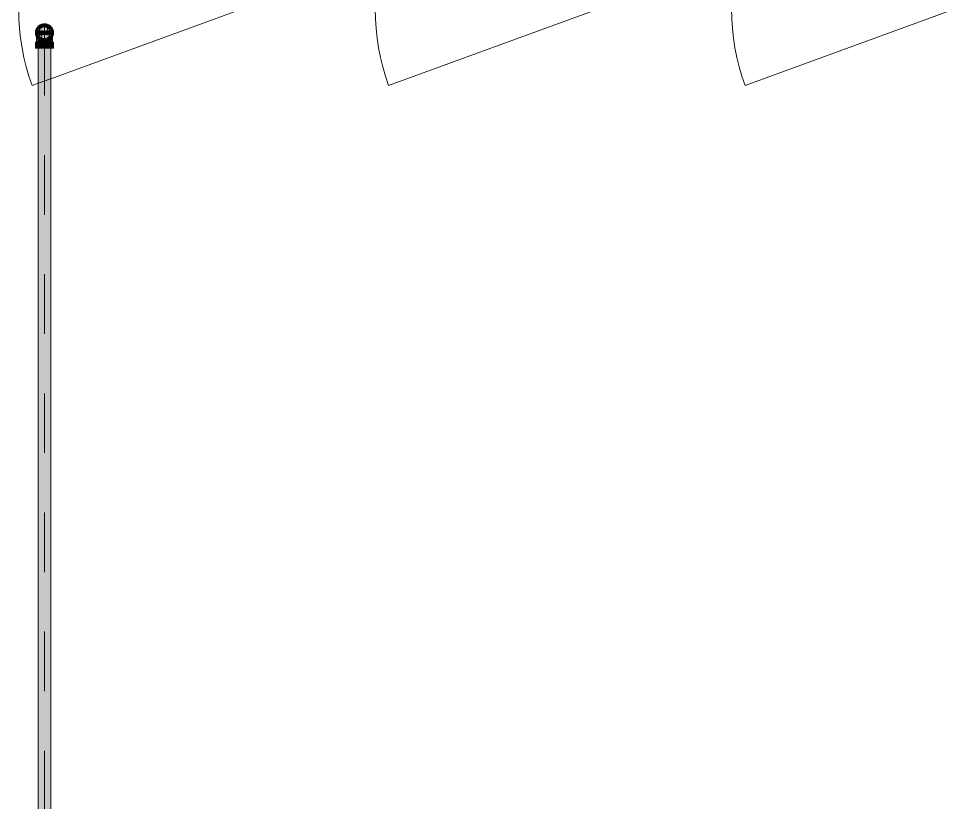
# Model space of a CAD drawing. Header units: millimetres. Extents: x -4000 to 187956, y -58990 to 162485.
# Drawn here: x 1181 to 3675, y 137399 to 139488 of the extents above; entities that cross this region are included whole.
import ezdxf

# ---------------------------------------------------------------- set-up
doc = ezdxf.new("R2010")
doc.units = ezdxf.units.MM
doc.linetypes.add('Dash 1_16_', pattern=[317.5, 158.75, -158.75])
for name, color, linetype, lineweight in [('A-DOOR', 31, 'Continuous', 13), ('F-SPRN', 3, 'Continuous', 9), ('P-PIPE', 3, 'Continuous', 9), ('P-PIPE-CNTR', 3, 'Continuous', 9)]:
    doc.layers.add(name, color=color, linetype=linetype, lineweight=lineweight)

# ---------------------------------------------------------------- blocks, each defined once
blk = doc.blocks.new('cua wc - 600 x 2000mm-535034-FFS - TANG 1')
at = {"layer": 'A-DOOR', "color": 5, "lineweight": 15}
for p, q in [((457.5, 0), (-100.3, 203)), ((457.5, 0), (-50.6, -184.9)), ((-84, -197.1), (-100.3, -203))]:
    blk.add_line(p, q, dxfattribs=at)
at = {"layer": 'A-DOOR', "color": 192, "lineweight": 15}
for p, q in [((-81.8, -196.3), (-83.4, -196.9)), ((-79.2, -195.3), (-81.7, -196.3)), ((-75.8, -194.1), (-79.1, -195.3)), ((-71.7, -192.6), (-75.6, -194)), ((-67.4, -191.1), (-71.6, -192.6)), ((-63.1, -189.5), (-67.3, -191)), ((-59.1, -188), (-63, -189.4)), ((-55.6, -186.7), (-58.9, -188)), ((-52.9, -185.8), (-55.5, -186.7)), ((-51.2, -185.2), (-52.8, -185.7))]:
    blk.add_line(p, q, dxfattribs=at)
at = {"layer": 'A-DOOR', "color": 5, "lineweight": 15}
blk.add_arc((457.5, 0), 593.6, 160, 200, dxfattribs=at)
blk = doc.blocks.new('cua wc - 600 x 2000mm-V900-FFS - TANG 1')
at = {"layer": 'A-DOOR', "color": 5, "lineweight": 15}
for q in [(-100.3, 203), (-100.3, -203)]:
    blk.add_line((457.5, 0), q, dxfattribs=at)
blk.add_arc((457.5, 0), 593.6, 160, 200, dxfattribs=at)
blk = doc.blocks.new('CMF2_NHAXUONG_A_rvt-1-FFS - TANG 1')
at = {"layer": 'A-DOOR', "color": 250, "lineweight": 9}
for name, p in [('cua wc - 600 x 2000mm-535034-FFS - TANG 1', (1317.3, 139512.6)), ('cua wc - 600 x 2000mm-V900-FFS - TANG 1', (2267.4, 139512.6)), ('cua wc - 600 x 2000mm-V900-FFS - TANG 1', (3217.3, 139512.6))]:
    blk.add_blockref(name, p, dxfattribs=at)
blk = doc.blocks.new('Sprinkler_Up - DN20-V146-FFS - TANG 1')
at = {"layer": 'F-SPRN', "transparency": 33554534}
for points in [[(-22.2, 0), (-3.9, 0.7), (-1.7, 2.9), (-1.2, 3.5), (-0.6, 4), (0.6, 4), (1.2, 3.5), (1.7, 2.9), (4.6, 0), (22.2, 0), (18, 13.1), (6.9, 21.2), (-6.9, 21.2), (-18, 13.1), (-20.5, 5.2)], [(0, -21.2), (6.9, -21.2), (18, -13.1), (22.2, 0), (3.9, -0.7), (1.7, -2.9), (1.2, -3.5), (0.6, -4), (-0.6, -4), (-1.2, -3.5), (-1.7, -2.9), (-4.6, 0), (-22.2, 0), (-18, -13.1), (-6.9, -21.2)], [(0, -16.7), (4.3, -16.1), (11.8, -11.8), (16.1, -4.3), (15, 6.3), (11.8, 11.8), (8.3, 14.4), (0, 16.7), (-4.3, 16.1), (-11.8, 11.8), (-16.1, 4.3), (-16.1, -4.3), (-11.8, -11.8), (-8.3, -14.4)], [(0, -15.6), (7.8, -13.5), (13.5, -7.8), (15.1, -4), (14.1, 6.3), (13.5, 7.8), (7.8, 13.5), (0, 15.6), (-7.8, 13.5), (-11, 11), (-15.1, 4), (-15.1, -4), (-11, -11), (-7.8, -13.5)], [(-10.9, -5.5), (-10.9, 5.4), (-14.5, 5.4), (-14.5, -5.5)], [(-7.7, -5.5), (-7.7, 5.4), (-10.9, 5.4), (-10.9, -5.5)], [(0, -5.5), (0, 5.4), (-7.7, 5.4), (-7.7, -5.5)], [(0, 0), (5.7, 0), (2.9, 4.9), (-2.9, 4.9), (-5.7, 0)], [(2.9, -4.9), (5.7, 0), (-5.7, 0), (-2.9, -4.9)], [(-4.6, 0), (4.6, 0), (0, 4.6)], [(0, -4.6), (4.6, 0), (-4.6, 0)], [(0, -2.6), (1.3, 0), (-1.8, 0)], [(-1.3, 0), (1.8, 0), (0, 2.6)], [(7.7, -5.5), (7.7, 5.4), (0, 5.4), (0, -5.5)], [(10.9, -5.5), (10.9, 5.4), (7.7, 5.4), (7.7, -5.5)], [(14.5, -5.5), (14.5, 5.4), (10.9, 5.4), (10.9, -5.5)]]:
    blk.add_hatch(color=1, dxfattribs=at).paths.add_polyline_path(points)
at = {"layer": 'F-SPRN', "color": 1}
for p, q in [((-11.5, 5.4), (-14.5, 5.4)), ((-14.5, 5.4), (-11.3, 5.4)), ((-14.5, 5.4), (-14.5, 3.7)), ((-14.5, 3.3), (-14.5, 0)), ((-11.5, 5.4), (-11.5, 4)), ((-10.9, 1.9), (-10.9, 3.6)), ((-10.8, 5.4), (-8, 5.4)), ((-8.1, 5.4), (-10.8, 5.4)), ((-8.1, 5.4), (-8.1, 2.8)), ((-8.1, 2.5), (-8.1, 0.7)), ((-7.7, 4.8), (-7.7, 2.7)), ((-7.7, 4.8), (-7.7, 2.7)), ((-7.7, 2.1), (-7.7, 0.5)), ((-7.7, 2.1), (-7.7, 0.5)), ((-6.7, 5.4), (-4.7, 5.4)), ((-5.8, 3.8), (-5.8, 2.2)), ((-2.1, 0), (-2.1, 0)), ((-2.1, 0), (-2.1, -0.1)), ((0, 2.1), (-0.1, 2.1)), ((2.1, 0), (2.1, 0.1)), ((2.1, 0), (2.1, 0)), ((4.7, 5.4), (6.5, 5.4)), ((7.7, 5.4), (10.8, 5.4)), ((7.7, 5.2), (7.7, 2.7)), ((7.7, 5.2), (7.7, 2.7)), ((7.7, 2.3), (7.7, 0.5)), ((7.7, 2.3), (7.7, 0.5)), ((10.8, 5.4), (8.1, 5.4)), ((8.1, 5.4), (8.1, 2.8)), ((8.1, 2.5), (8.1, 0.4)), ((10.9, 5.4), (14.5, 5.4)), ((10.9, 3.6), (10.9, 0.2)), ((14.5, 5.4), (11.5, 5.4)), ((11.5, 5.4), (11.5, 4)), ((11.5, 3), (11.5, 0.2)), ((14.5, 5.4), (14.5, -5.5)), ((-14.5, -1.3), (-14.5, -3.7)), ((-11.1, -5.5), (-14.5, -5.5)), ((-14.5, -5.5), (-11.5, -5.5)), ((-10.9, -2.6), (-10.9, -1.3)), ((-10.8, -5.5), (-8.1, -5.5)), ((-7.8, -5.5), (-10.8, -5.5)), ((-8.1, -4.2), (-8.1, -5.5)), ((-7.7, -2.7), (-7.7, -4)), ((-7.7, -2.7), (-7.7, -4)), ((-7, -5.5), (-5.8, -5.5)), ((-4.8, -5.5), (-7, -5.5)), ((-5.8, -2.3), (-5.8, -3.8)), ((-2.1, -0.3), (-2, -0.4)), ((-2, -0.4), (-2, -0.5)), ((-2, -0.5), (-2, -0.6)), ((-2, -0.6), (-2, -0.7)), ((-2, -0.7), (-1.9, -0.7)), ((-1.9, -0.7), (-1.9, -0.8)), ((-1.9, -0.8), (-1.9, -0.9)), ((-1.9, -0.9), (-1.8, -1)), ((-1.8, -1), (-1.8, -1.1)), ((-1.8, -1), (-1.8, -1)), ((-1.8, -1.1), (-1.7, -1.2)), ((-1.7, -1.2), (-1.6, -1.3)), ((-1.7, -1.2), (-1.7, -1.2)), ((-1.6, -1.3), (-1.6, -1.4)), ((-1.6, -1.4), (-1.5, -1.4)), ((-1.5, -1.4), (-1.4, -1.5)), ((-1.4, -1.5), (-1.3, -1.6)), ((-1.4, -1.5), (-1.4, -1.5)), ((-1.3, -1.6), (-1.3, -1.7)), ((-1.3, -1.7), (-1.2, -1.7)), ((-1.2, -1.7), (-1.1, -1.7)), ((-1.1, -1.7), (-1.1, -1.8)), ((-1.1, -1.8), (-1, -1.8)), ((-1, -1.8), (-0.9, -1.9)), ((-0.9, -1.9), (-0.8, -1.9)), ((-0.8, -1.9), (-0.7, -2)), ((-0.8, -1.9), (-0.8, -1.9)), ((-0.7, -2), (-0.6, -2)), ((-0.6, -2), (-0.5, -2)), ((-0.5, -2), (-0.4, -2)), ((-0.4, -2), (-0.3, -2.1)), ((-0.4, -2), (-0.4, -2)), ((-0.3, -2.1), (-0.2, -2.1)), ((-0.2, -2.1), (-0.1, -2.1)), ((-0.1, -2.1), (0, -2.1)), ((0, -2.1), (0.1, -2.1)), ((0.1, -2.1), (0.2, -2.1)), ((0.1, -2.1), (0.1, -2.1)), ((0.2, -2.1), (0.3, -2.1)), ((0.3, -2.1), (0.4, -2)), ((0.4, -2), (0.5, -2)), ((0.5, -2), (0.6, -2)), ((0.6, -2), (0.7, -2)), ((0.6, -2), (0.6, -2)), ((0.7, -2), (0.8, -1.9)), ((0.8, -1.9), (0.9, -1.9)), ((0.9, -1.9), (1, -1.8)), ((0.9, -1.9), (0.9, -1.9)), ((1, -1.8), (1.1, -1.8)), ((1.1, -1.8), (1.2, -1.7)), ((1.2, -1.7), (1.3, -1.6)), ((1.2, -1.7), (1.2, -1.7)), ((1.3, -1.6), (1.4, -1.6)), ((1.4, -1.5), (1.5, -1.5)), ((1.4, -1.6), (1.4, -1.5)), ((1.5, -1.4), (1.6, -1.3)), ((1.5, -1.5), (1.5, -1.4)), ((1.6, -1.3), (1.7, -1.2)), ((1.6, -1.3), (1.6, -1.3)), ((1.7, -1.1), (1.8, -1.1)), ((1.7, -1.2), (1.7, -1.1)), ((1.8, -1), (1.9, -0.9)), ((1.8, -1.1), (1.8, -1)), ((1.9, -0.8), (2, -0.7)), ((1.9, -0.8), (1.9, -0.8)), ((1.9, -0.9), (1.9, -0.8)), ((2, -0.4), (2.1, -0.3)), ((2, -0.5), (2, -0.4)), ((2, -0.5), (2, -0.5)), ((2, -0.6), (2, -0.5)), ((2, -0.7), (2, -0.6)), ((2.1, -0.1), (2.1, 0)), ((2.1, -0.2), (2.1, -0.1)), ((2.1, -0.3), (2.1, -0.2)), ((7, -5.5), (4.8, -5.5)), ((5.8, -2.2), (5.8, -3.8)), ((5.8, -5.5), (7, -5.5)), ((7.7, -0.5), (7.7, -2.3)), ((7.7, -0.5), (7.7, -2.3)), ((7.7, -2.7), (7.7, -5.4)), ((7.7, -2.7), (7.7, -5.4)), ((10.8, -5.5), (7.7, -5.5)), ((8.1, -0.4), (8.1, -2.5)), ((8.1, -2.8), (8.1, -5.5)), ((8.1, -5.5), (10.8, -5.5)), ((10.9, -0.2), (10.9, -3.6)), ((14.5, -5.5), (10.9, -5.5)), ((11.5, -0.2), (11.5, -3)), ((11.5, -4), (11.5, -5.5)), ((11.5, -5.5), (14.5, -5.5))]:
    blk.add_line(p, q, dxfattribs=at)
at = {"layer": 'F-SPRN', "color": 1, "flags": 128}
for points in [[(-0.6, 2), (-0.7, 2), (-0.8, 1.9), (-0.9, 1.9), (-0.9, 1.9), (-1, 1.8), (-1.1, 1.8), (-1.2, 1.7), (-1.2, 1.7), (-1.3, 1.6), (-1.4, 1.6), (-1.4, 1.5), (-1.5, 1.5), (-1.5, 1.4), (-1.6, 1.3), (-1.6, 1.3), (-1.7, 1.2), (-1.7, 1.1), (-1.8, 1.1), (-1.8, 1), (-1.9, 0.9), (-1.9, 0.8), (-1.9, 0.8), (-2, 0.7), (-2, 0.6), (-2, 0.5), (-2, 0.5), (-2, 0.4), (-2.1, 0.3), (-2.1, 0.2), (-2.1, 0.1), (-2.1, 0)], [(-0.5, 2), (-0.6, 2), (-0.6, 2)], [(-0.1, 2.1), (-0.1, 2.1), (-0.2, 2.1), (-0.3, 2.1), (-0.4, 2), (-0.5, 2)], [(2.1, 0.1), (2.1, 0.2), (2.1, 0.2), (2.1, 0.3), (2, 0.4), (2, 0.5), (2, 0.6), (2, 0.7), (1.9, 0.7), (1.9, 0.8), (1.9, 0.9), (1.8, 1), (1.8, 1), (1.8, 1.1), (1.7, 1.2), (1.7, 1.2), (1.6, 1.3), (1.6, 1.4), (1.5, 1.4), (1.4, 1.5), (1.4, 1.5), (1.3, 1.6), (1.3, 1.7), (1.2, 1.7), (1.1, 1.7), (1.1, 1.8), (1, 1.8), (0.9, 1.9), (0.8, 1.9), (0.8, 1.9), (0.7, 2), (0.6, 2), (0.5, 2), (0.4, 2), (0.4, 2), (0.3, 2.1), (0.2, 2.1), (0.1, 2.1), (0, 2.1)], [(-2.1, -0.1), (-2.1, -0.2), (-2.1, -0.2), (-2.1, -0.3)]]:
    blk.add_lwpolyline(points, dxfattribs=at)
at = {"layer": 'F-SPRN', "color": 1}
for radius, start, end in [(22.2, 360, 180), (21.9, 165.6773, 179.2615), (21.9, 144.7698, 162.401), (21.9, 126.6942, 143.2701), (16.7, 167.6802, 180), (16.7, 167.6802, 180), (16.7, 157.6142, 164.9693), (16.7, 157.6142, 164.9693), (15.6, 166.4265, 180), (15.6, 166.4265, 180), (15.6, 156.3845, 165), (15.6, 156.3845, 165), (16.7, 136.7213, 149.931), (16.7, 136.7213, 149.931), (15.6, 150.9409, 156.0102), (15.6, 150.9409, 156.0102), (15.6, 138.4214, 150), (15.6, 138.4214, 150), (21.9, 108.2621, 125.7507), (16.7, 121.4181, 130.5751), (16.7, 121.4181, 130.5751), (15.6, 120.5262, 133.2078), (15.6, 120.5262, 133.2078), (16.7, 106.5995, 120), (16.7, 106.5995, 120), (15.6, 114.4363, 119.9813), (15.6, 114.4363, 119.9813), (21.9, 99.348, 107.901), (4.63, 155.7832, 180), (4.63, 155.7832, 180), (16.7, 96.4143, 105), (16.7, 96.4143, 105), (4.63, 109.0192, 138.2703), (4.63, 109.0192, 138.2703), (21.9, 90.145, 98.8503), (15.6, 95.5762, 100.6843), (15.6, 95.5762, 100.6843), (2.56, 109.0192, 168.8278), (2.56, 109.0192, 168.8278), (2.04, 109.0192, 180), (16.7, 83.0684, 90), (16.7, 83.0684, 90), (4.63, 17.9592, 90), (4.63, 17.9592, 90), (3.81, 57.0577, 90), (2.56, 14.5599, 90), (2.56, 14.5599, 90), (2.04, 10.4703, 90), (21.9, 72.5583, 89.4624), (15.6, 75.573, 80.5892), (15.6, 75.573, 80.5892), (3.81, 16.1605, 43.8358), (15.6, 67.5614, 74.5481), (15.6, 67.5614, 74.5481), (16.7, 60, 75), (16.7, 60, 75), (15.6, 60.0187, 65.5637), (15.6, 60.0187, 65.5637), (21.9, 54.2493, 71.7379), (15.6, 46.7922, 60), (15.6, 46.7922, 60), (16.7, 49.4249, 58.5819), (16.7, 49.4249, 58.5819), (15.6, 30, 41.5786), (15.6, 30, 41.5786), (16.7, 30, 43.2787), (16.7, 30, 43.2787), (21.9, 36.7299, 53.3058), (15.6, 23.9898, 29.5646), (15.6, 23.9898, 29.5646), (15.6, 15, 23.6155), (15.6, 15, 23.6155), (15.6, 360, 13.6618), (15.6, 0, 13.6618), (16.7, 15, 22.3858), (16.7, 15, 22.3858), (16.7, 360, 12.3198), (16.7, 0, 12.3198), (21.9, 17.599, 35.2302), (21.9, 0.7385, 14.3227), (22.2, 180, 360), (21.9, 180.7385, 194.3227), (21.9, 195.1849, 215.2302), (21.9, 216.7299, 233.3058), (16.7, 180, 192.3198), (16.7, 180, 192.3198), (16.7, 195.0307, 204.6121), (16.7, 195.0307, 204.6121), (15.6, 181.9082, 193.6618), (15.6, 181.9082, 193.6618), (15.6, 197.3339, 209.5646), (15.6, 197.3339, 209.5646), (16.7, 210.069, 223.2787), (16.7, 210.069, 223.2787), (15.6, 212.5472, 221.5786), (15.6, 212.5472, 221.5786), (21.9, 234.2493, 251.7379), (16.7, 229.4249, 238.5819), (16.7, 229.4249, 238.5819), (15.6, 233.795, 240), (15.6, 233.795, 240), (16.7, 240, 255), (16.7, 240, 255), (15.6, 240.0187, 254.5481), (15.6, 240.0187, 254.5481), (21.9, 252.5583, 269.4624), (4.63, 197.9592, 0), (4.63, 197.9592, 360), (15.6, 255, 267.64), (15.6, 255, 267.64), (3.81, 196.1605, 360), (2.56, 191.1677, 270), (2.56, 191.1677, 270), (2.04, 190.4703, 270), (16.7, 263.0684, 270), (16.7, 263.0684, 270), (2.04, 270, 0), (2.56, 270, 0), (2.56, 270, 360), (21.9, 270.145, 278.8503), (15.6, 275.5762, 280.6843), (15.6, 275.5762, 280.6843), (16.7, 276.4143, 285), (16.7, 276.4143, 285), (21.9, 279.348, 287.901), (16.7, 286.5995, 300), (16.7, 286.5995, 300), (15.6, 294.4363, 299.9813), (15.6, 294.4363, 299.9813), (21.9, 288.2621, 305.7507), (15.6, 300, 313.2078), (15.6, 300, 313.2078), (16.7, 301.4181, 310.5751), (16.7, 301.4181, 310.5751), (15.6, 318.4214, 330), (15.6, 318.4214, 330), (16.7, 316.7213, 330), (16.7, 316.7213, 330), (21.9, 306.6942, 323.2701), (15.6, 330.4354, 345), (15.6, 330.4354, 336.3845), (15.6, 339.6139, 345), (15.6, 346.3382, 360), (15.6, 346.3382, 360), (16.7, 335.3879, 345), (16.7, 335.3879, 345), (16.7, 347.6802, 360), (16.7, 347.6802, 360), (21.9, 324.7698, 344.8151), (21.9, 345.6773, 359.2615)]:
    blk.add_arc((0, 0), radius, start, end, dxfattribs=at)
blk = doc.blocks.new('Steel_Elbow_Threaded_HoaPhat - Standard-V198-FFS - TANG 1')
at = {"layer": 'P-PIPE', "lineweight": 13, "transparency": 33554534}
for points in [[(1250, 139426), (1256.2, 139426.8), (1262.1, 139429.2), (1267.1, 139433), (1270.9, 139438), (1273.3, 139443.8), (1274.1, 139450.1), (1273.3, 139456.4), (1270.9, 139462.1), (1267.1, 139467.1), (1262.1, 139471), (1256.2, 139473.4), (1250, 139474.2), (1243.8, 139473.4), (1237.9, 139471), (1233, 139467.1), (1229.1, 139462.1), (1226.7, 139456.3), (1225.9, 139450.1), (1226.7, 139443.8), (1229.1, 139438), (1233, 139433), (1237.9, 139429.2), (1243.8, 139426.8)], [(1226.7, 139409.5), (1250, 139409.5), (1250, 139424.7), (1225.9, 139424.7), (1225.9, 139409.5)], [(1274.1, 139409.5), (1273.3, 139424.7), (1250, 139424.7), (1250, 139409.5), (1273.3, 139409.5)]]:
    blk.add_hatch(color=1, dxfattribs=at).paths.add_polyline_path(points)
h = blk.add_hatch(color=1, dxfattribs=at)
h.paths.add_polyline_path([(1233.1, 139434.9), (1230.5, 139439.5), (1231.4, 139435.6)])
h.paths.add_polyline_path([(1230.4, 139424.7), (1250, 139424.7), (1250, 139428.9), (1242.8, 139430.2), (1244.1, 139428.3), (1236.6, 139433), (1232.6, 139437.1), (1233.8, 139431.9), (1231.4, 139435.6), (1229.1, 139441.6), (1229.4, 139433), (1230.5, 139433.3), (1230.6, 139429.2), (1229.3, 139428.9)])
h = blk.add_hatch(color=1, dxfattribs=at)
h.paths.add_polyline_path([(1257.2, 139430.2), (1259.7, 139430.2), (1255.9, 139428.3)])
h.paths.add_polyline_path([(1268.3, 139424.7), (1269.7, 139428.5), (1269.9, 139435.9), (1270.2, 139440), (1268.8, 139439.5), (1262.8, 139432.6), (1257.2, 139430.2), (1250, 139428.9), (1250, 139424.7), (1266, 139424.7)])
h.paths.add_polyline_path([(1265.7, 139433.4), (1266.1, 139435.6), (1268.2, 139436.4)])
at = {"layer": 'P-PIPE', "color": 20, "lineweight": 13}
for p, q in [((1235.9, 139465.8), (1236.5, 139466.4)), ((1236.5, 139466.4), (1237.2, 139466.9)), ((1237.2, 139466.9), (1237.9, 139467.4)), ((1237.9, 139467.4), (1238.6, 139467.9)), ((1238.6, 139467.9), (1239.3, 139468.3)), ((1239.3, 139468.3), (1240, 139468.7)), ((1240, 139468.7), (1240.8, 139469.1)), ((1240.8, 139469.1), (1241.6, 139469.5)), ((1241.6, 139469.5), (1242.3, 139469.8)), ((1242.3, 139469.8), (1243.1, 139470.1)), ((1244.8, 139470.6), (1245.6, 139470.8)), ((1245.6, 139470.8), (1246.4, 139470.9)), ((1248.1, 139471.1), (1248.9, 139471.2)), ((1248.9, 139471.2), (1249.8, 139471.2)), ((1249.8, 139471.2), (1250, 139471.2)), ((1250, 139471.2), (1250.8, 139471.2)), ((1250.8, 139471.2), (1251.7, 139471.2)), ((1251.7, 139471.2), (1252.5, 139471.1)), ((1252.5, 139471.1), (1253.4, 139471)), ((1253.4, 139471), (1254.2, 139470.8)), ((1254.2, 139470.8), (1255, 139470.6)), ((1256.7, 139470.2), (1257.5, 139469.9)), ((1257.5, 139469.9), (1258.2, 139469.6)), ((1258.2, 139469.6), (1259, 139469.2)), ((1259, 139469.2), (1259.8, 139468.8)), ((1261.2, 139468), (1261.9, 139467.5)), ((1263.3, 139466.5), (1263.9, 139466)), ((1228.9, 139451.8), (1229, 139452.6)), ((1228.9, 139450.9), (1228.9, 139451.8)), ((1228.9, 139450.1), (1228.9, 139450.9)), ((1228.9, 139450.1), (1228.9, 139450.1)), ((1228.9, 139450), (1228.9, 139450.1)), ((1228.9, 139449.9), (1228.9, 139450)), ((1228.9, 139449.7), (1228.9, 139449.9)), ((1228.9, 139449), (1228.9, 139449.3)), ((1228.9, 139448.7), (1228.9, 139449)), ((1228.9, 139448.4), (1228.9, 139448.7)), ((1228.9, 139447.1), (1228.9, 139447.5)), ((1228.9, 139446.6), (1228.9, 139447.1)), ((1228.9, 139446.1), (1228.9, 139446.6)), ((1228.9, 139444.3), (1228.9, 139444.9)), ((1228.9, 139443.6), (1228.9, 139444.3)), ((1228.9, 139442.9), (1228.9, 139443.6)), ((1228.9, 139442.2), (1228.9, 139442.9)), ((1229, 139452.6), (1229.1, 139453.5)), ((1229.1, 139453.5), (1229.3, 139454.3)), ((1229.3, 139454.3), (1229.5, 139455.1)), ((1229.5, 139455.1), (1229.7, 139455.9)), ((1229.7, 139455.9), (1229.9, 139456.7)), ((1229.9, 139456.7), (1230.2, 139457.5)), ((1230.2, 139457.5), (1230.5, 139458.3)), ((1230.5, 139458.3), (1230.9, 139459.1)), ((1230.9, 139459.1), (1231.2, 139459.9)), ((1232.1, 139461.3), (1232.5, 139462)), ((1232.5, 139462), (1233, 139462.7)), ((1233, 139462.7), (1233.6, 139463.4)), ((1233.6, 139463.4), (1234.1, 139464)), ((1234.1, 139464), (1234.7, 139464.7)), ((1234.7, 139464.7), (1235.3, 139465.3)), ((1235.3, 139465.3), (1235.9, 139465.8)), ((1263.9, 139466), (1264.6, 139465.4)), ((1264.6, 139465.4), (1265.2, 139464.8)), ((1265.2, 139464.8), (1265.8, 139464.2)), ((1265.8, 139464.2), (1266.3, 139463.6)), ((1266.3, 139463.6), (1266.8, 139462.9)), ((1266.8, 139462.9), (1267.3, 139462.2)), ((1267.3, 139462.2), (1267.8, 139461.5)), ((1267.8, 139461.5), (1268.2, 139460.8)), ((1268.2, 139460.8), (1268.7, 139460.1)), ((1268.7, 139460.1), (1269, 139459.3)), ((1269, 139459.3), (1269.4, 139458.5)), ((1269.4, 139458.5), (1269.7, 139457.8)), ((1269.7, 139457.8), (1270, 139457)), ((1270, 139457), (1270.3, 139456.2)), ((1270.3, 139456.2), (1270.5, 139455.3)), ((1270.5, 139455.3), (1270.7, 139454.5)), ((1270.7, 139454.5), (1270.8, 139453.7)), ((1270.8, 139453.7), (1271, 139452.8)), ((1271, 139452.8), (1271.1, 139452)), ((1271.1, 139452), (1271.1, 139451.2)), ((1271.1, 139451.2), (1271.2, 139450.3)), ((1271.2, 139450.3), (1271.2, 139450.1)), ((1271.2, 139450.1), (1271.2, 139450.1)), ((1271.2, 139450.1), (1271.2, 139450)), ((1271.2, 139450), (1271.2, 139449.9)), ((1271.2, 139449.9), (1271.2, 139449.8)), ((1271.2, 139449.8), (1271.2, 139449.6)), ((1271.2, 139449.1), (1271.2, 139448.8)), ((1271.2, 139448.8), (1271.2, 139448.5)), ((1271.2, 139448.5), (1271.2, 139448.1)), ((1271.2, 139447.2), (1271.2, 139446.7)), ((1271.2, 139446.7), (1271.2, 139446.2)), ((1271.2, 139445.1), (1271.2, 139444.4)), ((1271.2, 139444.4), (1271.2, 139443.8)), ((1271.2, 139443.8), (1271.2, 139443.1)), ((1271.2, 139443.1), (1271.2, 139442.4)), ((1225.9, 139424.7), (1225.9, 139409.5)), ((1230.3, 139424.7), (1225.9, 139424.7)), ((1250, 139424.7), (1225.9, 139424.7)), ((1228.9, 139439), (1228.9, 139439.8)), ((1228.9, 139438.2), (1228.9, 139439)), ((1228.9, 139424.7), (1242.8, 139424.7)), ((1229.2, 139424.7), (1230.1, 139424.7)), ((1230.1, 139424.7), (1231.7, 139424.7)), ((1233, 139424.7), (1230.3, 139424.7)), ((1231.7, 139424.7), (1232.8, 139424.7)), ((1233.8, 139424.7), (1236.4, 139424.7)), ((1237.9, 139424.7), (1234, 139424.7)), ((1236.4, 139424.7), (1242.8, 139424.7)), ((1242.7, 139424.7), (1237.9, 139424.7)), ((1243.7, 139424.7), (1250, 139424.7)), ((1243.7, 139424.7), (1250, 139424.7)), ((1250, 139424.7), (1243.8, 139424.7)), ((1256.2, 139424.7), (1250, 139424.7)), ((1274.1, 139424.7), (1250, 139424.7)), ((1250, 139424.7), (1256.3, 139424.7)), ((1250, 139424.7), (1256.3, 139424.7)), ((1257.2, 139424.7), (1263.6, 139424.7)), ((1257.2, 139424.7), (1270.8, 139424.7)), ((1262.1, 139424.7), (1257.3, 139424.7)), ((1266, 139424.7), (1262.1, 139424.7)), ((1263.6, 139424.7), (1266.2, 139424.7)), ((1268.5, 139424.7), (1267.1, 139424.7)), ((1267.2, 139424.7), (1268.3, 139424.7)), ((1268.3, 139424.7), (1271.2, 139424.7)), ((1274.1, 139424.7), (1268.5, 139424.7)), ((1271.2, 139439.2), (1271.2, 139438.4)), ((1274.1, 139409.5), (1274.1, 139424.7)), ((1225.9, 139409.5), (1233, 139409.5)), ((1225.9, 139409.5), (1250, 139409.5)), ((1233.8, 139409.5), (1237.9, 139409.5)), ((1238.2, 139409.5), (1243.8, 139409.5)), ((1243.8, 139409.5), (1250, 139409.5)), ((1250, 139409.5), (1256.2, 139409.5)), ((1250, 139409.5), (1274.1, 139409.5)), ((1256.2, 139409.5), (1261.8, 139409.5)), ((1262.1, 139409.5), (1266.2, 139409.5)), ((1267.1, 139409.5), (1274.1, 139409.5))]:
    blk.add_line(p, q, dxfattribs=at)
at = {"layer": 'P-PIPE', "color": 20, "lineweight": 13, "flags": 128}
for points in [[(1243.1, 139470.1), (1243.9, 139470.3), (1244.8, 139470.6)], [(1246.4, 139470.9), (1247.2, 139471.1), (1248.1, 139471.1)], [(1255, 139470.6), (1255.8, 139470.4), (1256.7, 139470.2)], [(1259.8, 139468.8), (1260.5, 139468.4), (1261.2, 139468)], [(1261.9, 139467.5), (1262.6, 139467.1), (1263.3, 139466.5)], [(1228.9, 139449.3), (1228.9, 139449.5), (1228.9, 139449.7)], [(1228.9, 139447.5), (1228.9, 139448), (1228.9, 139448.4)], [(1228.9, 139444.9), (1228.9, 139445.5), (1228.9, 139446.1)], [(1228.9, 139439.8), (1228.9, 139440.6), (1228.9, 139441.4), (1228.9, 139442.2)], [(1231.2, 139459.9), (1231.6, 139460.6), (1232.1, 139461.3)], [(1271.2, 139449.6), (1271.2, 139449.4), (1271.2, 139449.1)], [(1271.2, 139448.1), (1271.2, 139447.7), (1271.2, 139447.2)], [(1271.2, 139446.2), (1271.2, 139445.6), (1271.2, 139445.1)], [(1271.2, 139442.4), (1271.2, 139441.6), (1271.2, 139440.9), (1271.2, 139440.1), (1271.2, 139439.2)], [(1228.9, 139424.7), (1228.9, 139425.7), (1228.9, 139426.7), (1228.9, 139427.7), (1228.9, 139428.7), (1228.9, 139429.7), (1228.9, 139430.7), (1228.9, 139431.7), (1228.9, 139432.7), (1228.9, 139433.6), (1228.9, 139434.6), (1228.9, 139435.5), (1228.9, 139436.4), (1228.9, 139437.3), (1228.9, 139438.2)], [(1271.2, 139438.4), (1271.2, 139437.5), (1271.2, 139436.6), (1271.2, 139435.7), (1271.2, 139434.8), (1271.2, 139433.9), (1271.2, 139432.9), (1271.2, 139432), (1271.2, 139431), (1271.2, 139430), (1271.2, 139429), (1271.2, 139428), (1271.2, 139427), (1271.2, 139426), (1271.2, 139424.9), (1271.2, 139424.7)]]:
    blk.add_lwpolyline(points, dxfattribs=at)
at = {"layer": 'P-PIPE', "color": 20, "lineweight": 13}
for radius, start, end in [(24.1, 90, 270), (24.1, 90, 164.8633), (21.1, 130, 141.5729), (21.1, 112.9314, 123.6981), (21.1, 99.9303, 104.963), (21.1, 91.1041, 98.9613), (24.1, 270, 90), (24.1, 270, 90), (21.1, 75.037, 90), (21.1, 54.2198, 67.6765), (21.1, 38.4271, 50), (24.1, 165, 270), (24.1, 164.8633, 165), (21.1, 172.2328, 178.0289), (21.1, 181.9562, 187.2796), (21.1, 165.7343, 170), (21.1, 195.0335, 203.6422), (21.1, 154.6252, 162.3991), (21.1, 150.0026, 154.1966), (21.1, 25.3748, 29.9974), (21.1, 17.6009, 24.7351), (21.1, 336.3578, 344.9665), (21.1, 10, 14.2657), (21.1, 345.7465, 350), (21.1, 1.9711, 7.7672), (21.1, 352.7204, 358.0438), (21.1, 205.3678, 209.9924), (21.1, 213.7408, 218.4146), (21.1, 218.9512, 230), (21.1, 234.1976, 239.9895), (21.1, 240.7988, 247.0623), (21.1, 255.0343, 270), (21.1, 270, 275.2662), (21.1, 279.9464, 284.9657), (21.1, 292.3295, 305.8024), (21.1, 310, 321.0488), (21.1, 321.5854, 326.2592), (21.1, 330.0076, 334.6322)]:
    blk.add_arc((1250, 139450.1), radius, start, end, dxfattribs=at)
blk = doc.blocks.new('Steel_Transition_Threaded_HoaPhat - Standard-V152-FFS - TANG 1')
at = {"layer": 'P-PIPE', "lineweight": 13, "transparency": 33554534}
h = blk.add_hatch(color=1, dxfattribs=at)
h.paths.add_polyline_path([(134250, 139427.6), (134255.8, 139428.4), (134261.3, 139430.6), (134265.9, 139434.2), (134269.5, 139438.8), (134271.7, 139444.3), (134272.5, 139450.1), (134271.5, 139456.4), (134269.5, 139461.3), (134265.9, 139466), (134261.3, 139469.6), (134255.8, 139471.8), (134250, 139472.6), (134244.2, 139471.8), (134238.8, 139469.6), (134234.1, 139466), (134230.5, 139461.3), (134228.3, 139455.9), (134227.5, 139450.1), (134228.3, 139444.3), (134230.5, 139438.8), (134234.1, 139434.2), (134238.8, 139430.6), (134244.2, 139428.4)])
h.paths.add_polyline_path([(134250, 139430), (134244.8, 139430.7), (134240, 139432.7), (134235.8, 139435.9), (134232.6, 139440), (134230.6, 139444.9), (134229.9, 139450.1), (134231, 139456.4), (134232.6, 139460.1), (134235.8, 139464.3), (134240, 139467.5), (134244.8, 139469.5), (134250, 139470.2), (134255.2, 139469.5), (134260.1, 139467.5), (134264.2, 139464.3), (134269, 139456.4), (134269.4, 139455.3), (134270.1, 139450.1), (134269.4, 139444.9), (134267.4, 139440), (134264.2, 139435.9), (134260.1, 139432.7), (134255.2, 139430.7)])
for points in [[(134250, 139430), (134250, 139433.7), (134241.8, 139435.9), (134235.8, 139441.9), (134233.6, 139450.1), (134235.8, 139458.3), (134241.8, 139464.3), (134250, 139466.5), (134250, 139470.2), (134244.8, 139469.5), (134240, 139467.5), (134235.8, 139464.3), (134231, 139456.4), (134230.6, 139455.3), (134229.9, 139450.1), (134230.6, 139444.9), (134232.6, 139440), (134235.8, 139435.9), (134240, 139432.7), (134244.8, 139430.7)], [(134250, 139431.6), (134254.8, 139432.2), (134259.3, 139434.1), (134263.1, 139437), (134266, 139440.8), (134267.9, 139445.3), (134268.5, 139450.1), (134267.2, 139456.4), (134266, 139459.3), (134263.1, 139463.2), (134259.3, 139466.1), (134254.8, 139468), (134250, 139468.6), (134245.2, 139468), (134240.8, 139466.1), (134236.9, 139463.2), (134232.8, 139456.4), (134232.1, 139454.9), (134231.5, 139450.1), (134232.1, 139445.3), (134234, 139440.8), (134236.9, 139437), (134240.8, 139434.1), (134245.2, 139432.2)], [(134250, 139430), (134255.2, 139430.7), (134260.1, 139432.7), (134264.2, 139435.9), (134267.4, 139440), (134269.4, 139444.9), (134270.1, 139450.1), (134269, 139456.4), (134267.4, 139460.1), (134264.2, 139464.3), (134260.1, 139467.5), (134255.2, 139469.5), (134250, 139470.2), (134250, 139466.5), (134258.2, 139464.3), (134264.2, 139458.3), (134266.4, 139450.1), (134264.2, 139441.9), (134258.2, 139435.9), (134250, 139433.7)]]:
    blk.add_hatch(color=1, dxfattribs=at).paths.add_polyline_path(points)
at = {"layer": 'P-PIPE', "color": 20, "lineweight": 13}
for radius, start, end in [(22.5, 90, 270), (22.5, 90, 270), (20.1, 109.6859, 125.0043), (18.5, 106.819, 120), (18.5, 106.819, 120), (20.1, 100.9975, 105), (18.5, 91.4353, 103.2046), (18.5, 91.4353, 103.2046), (16.4, 96.2132, 104.6042), (20.1, 90.5246, 98.5089), (22.5, 270, 90), (22.5, 270, 90), (18.5, 78.0986, 90), (18.5, 78.0986, 90), (20.1, 75.0607, 87.9279), (18.5, 60, 75), (18.5, 60, 75), (20.1, 54.9957, 75), (20.1, 166.0499, 193.9501), (20.1, 161.6229, 165), (20.1, 197.2551, 210), (20.1, 150, 161.6229), (18.5, 166.5939, 180), (18.5, 166.5939, 193.4061), (18.5, 180, 193.4061), (18.5, 159.9387, 165), (18.5, 159.9387, 165), (18.5, 195, 202.3768), (18.5, 195, 202.3768), (20.1, 128.8856, 148.1553), (16.4, 168.5467, 178.9063), (16.4, 184.8393, 191.4533), (18.5, 136.4297, 150), (18.5, 136.4297, 150), (16.4, 158.0319, 163.506), (16.4, 143.5463, 150), (16.4, 210.6635, 216.4537), (18.5, 123.4976, 133.2041), (18.5, 123.4976, 133.2041), (16.4, 121.0738, 128.0319), (16.4, 115.1607, 120), (16.4, 107.4657, 111.9681), (16.4, 66.9681, 72.9388), (16.4, 50.4733, 56.6389), (18.5, 46.7959, 56.5024), (18.5, 46.7959, 56.5024), (20.1, 31.8447, 51.1144), (16.4, 30, 38.0319), (18.5, 30, 43.5703), (18.5, 30, 43.5703), (16.4, 338.0319, 342.8691), (16.4, 0, 8.0319), (16.4, 353.5463, 0), (18.5, 337.6232, 345), (18.5, 337.6232, 345), (20.1, 18.3771, 30), (18.5, 15, 20.0613), (18.5, 15, 20.0613), (20.1, 330, 342.7449), (18.5, 0, 13.4061), (18.5, 346.5939, 13.4061), (18.5, 346.5939, 0), (20.1, 15, 18.3771), (20.1, 346.0499, 13.9501), (20.1, 211.8447, 231.1144), (18.5, 210, 223.5703), (18.5, 210, 223.5703), (18.5, 226.7959, 236.5024), (18.5, 226.7959, 236.5024), (20.1, 234.9957, 255), (16.4, 230.4733, 236.6389), (18.5, 240, 255), (18.5, 240, 255), (16.4, 240, 246.5955), (16.4, 250.3629, 255), (20.1, 255.0607, 267.9279), (18.5, 258.0986, 270), (18.5, 258.0986, 270), (16.4, 264.1652, 268.506), (20.1, 270.5246, 278.5089), (18.5, 271.4353, 283.2046), (18.5, 271.4353, 283.2046), (16.4, 276.2132, 283.9063), (20.1, 280.9975, 285), (16.4, 287.4657, 291.9681), (18.5, 286.819, 300), (18.5, 286.819, 300), (16.4, 293.4045, 300), (20.1, 289.6859, 305.0043), (18.5, 303.4976, 313.2041), (18.5, 303.4976, 313.2041), (20.1, 308.8856, 328.1553), (18.5, 316.4297, 330), (18.5, 316.4297, 330)]:
    blk.add_arc((134250, 139450.1), radius, start, end, dxfattribs=at)

msp = doc.modelspace()

# ---------------------------------------------------------------- block references
at = {"lineweight": 5}
msp.add_blockref('CMF2_NHAXUONG_A_rvt-1-FFS - TANG 1', (0, 0), dxfattribs=at)

# ---------------------------------------------------------------- next in the draw order: hatches: boundary and pattern name
at = {"layer": 'P-PIPE', "transparency": 33554534}
for points in [[(1241.7, 139435.6), (1242.8, 139437.6), (1241.7, 139441.7), (1242.8, 139445.9), (1245.8, 139449), (1257.2, 139454.3), (1258.4, 139458.4), (1257.2, 139462.6), (1255.9, 139464.3), (1250, 139466.8), (1241.7, 139464.6), (1235.5, 139458.4), (1233.3, 139450.1), (1235.5, 139441.7), (1238.2, 139438.3)], [(1250, 139433.4), (1258.4, 139435.6), (1261.8, 139438.3), (1266.1, 139445.8), (1266.1, 139454.4), (1261.8, 139461.9), (1258.4, 139464.6), (1250, 139466.8), (1245.7, 139466.2), (1238.2, 139461.9), (1233.9, 139454.4), (1233.9, 139445.8), (1238.2, 139438.3), (1241.7, 139435.6)], [(1250, 136742.6), (1250, 139409.5), (1233.3, 139409.5), (1233.9, 136742.6), (1245.7, 136742.6)], [(1250, 136742.6), (1266.7, 136742.6), (1266.1, 139409.5), (1250, 139409.5), (1250, 136828.3)]]:
    msp.add_hatch(color=1, dxfattribs=at).paths.add_polyline_path(points)

# ---------------------------------------------------------------- next in the draw order: linework, layer by layer
at = {"layer": 'P-PIPE', "color": 20, "lineweight": 13}
for p, q in [((1233.3, 139409.5), (1233.3, 136742.6)), ((1237.9, 139409.5), (1233.3, 139409.5)), ((1261.8, 139409.5), (1238.2, 139409.5)), ((1266.7, 139409.5), (1262.1, 139409.5)), ((1266.7, 136742.6), (1266.7, 139409.5))]:
    msp.add_line(p, q, dxfattribs=at)
at = {"layer": 'P-PIPE', "color": 1}
for centre, radius, start, end in [((1250, 139458.4), 8.35, 69.0027, 79.2369), ((1250, 139450.1), 16.7, 170.1108, 177.203), ((1250, 139450.1), 16.7, 182.797, 189.8892), ((1250, 139450.1), 16.7, 190.2154, 195.2487), ((1250, 139450.1), 16.7, 157.579, 164.2722), ((1250, 139441.7), 8.35, 172.0327, 181.5407), ((1250, 139441.7), 8.35, 131.0366, 150), ((1250, 139441.7), 8.35, 115.6806, 125.5287), ((1250, 139441.7), 8.35, 100.6842, 114.0387), ((1250, 139441.7), 8.35, 90, 100.6842), ((1250, 139458.4), 8.35, 270, 280.6842), ((1250, 139458.4), 8.35, 316.3183, 330), ((1250, 139458.4), 8.35, 20.1285, 29.0413), ((1250, 139458.4), 8.35, 8.0385, 17.9918), ((1250, 139458.4), 8.35, 352.2824, 1.6717), ((1250, 139450.1), 16.7, 46.0317, 57.203), ((1250, 139450.1), 16.7, 39.3092, 45.2846), ((1250, 139450.1), 16.7, 32.3031, 39.2955), ((1250, 139450.1), 16.7, 26.1093, 31.0974), ((1250, 139450.1), 16.7, 328.9026, 336.686), ((1250, 139450.1), 16.7, 16.9375, 22.421), ((1250, 139450.1), 16.7, 337.2636, 343.0625), ((1250, 139450.1), 16.7, 4.3093, 9.8892), ((1250, 139450.1), 16.7, 231.8726, 237.203), ((1250, 139441.7), 8.35, 199.9004, 209.0413), ((1250, 139441.7), 8.35, 226.6998, 237.8461), ((1250, 139441.7), 8.35, 249.0027, 259.2369), ((1250, 139450.1), 16.7, 264.6626, 273.5288), ((1250, 139450.1), 16.7, 308.1274, 313.9683), ((1250, 139450.1), 16.7, 314.7154, 320.6908)]:
    msp.add_arc(centre, radius, start, end, dxfattribs=at)
at = {"layer": 'P-PIPE-CNTR', "color": 1, "linetype": 'Dash 1_16_'}
for p, q in [((1250, 139472.6), (1250, 139475.1)), ((1250, 139471.2), (1250, 139472.6)), ((1250, 139468.6), (1250, 139470.2)), ((1225, 139450.1), (1227.5, 139450.1)), ((1227.8, 139450.1), (1231.5, 139450.1)), ((1231.5, 139450.1), (1233.3, 139450.1)), ((1236.9, 139450.1), (1240.4, 139450.1)), ((1240.4, 139450.1), (1242.3, 139450.1)), ((1245.4, 139450.1), (1247.6, 139450.1)), ((1248.7, 139450.1), (1250, 139450.1)), ((1250, 139463.6), (1250, 139465.2)), ((1250, 139459.8), (1250, 139462.6)), ((1250, 139456.4), (1250, 139459.1)), ((1250, 139452.6), (1250, 139454.3)), ((1250, 139450.1), (1250, 139452.1)), ((1250, 139448), (1250, 139450.1)), ((1250, 139450.1), (1251.3, 139450.1)), ((1250, 139445.9), (1250, 139447.5)), ((1250, 139441.1), (1250, 139444.6)), ((1251.8, 139450.1), (1254.6, 139450.1)), ((1255.7, 139450.1), (1263.5, 139450.1)), ((1266.4, 139450.1), (1268.5, 139450.1)), ((1268.5, 139450.1), (1272.2, 139450.1)), ((1272.5, 139450.1), (1275, 139450.1)), ((1250, 139438.1), (1250, 139440.4)), ((1250, 139435), (1250, 139436.5)), ((1250, 139432.2), (1250, 139433.4)), ((1250, 139430), (1250, 139431.6)), ((1250, 139427.6), (1250, 139428.9)), ((1250, 139425.1), (1250, 139427.6)), ((1250, 136742.6), (1250, 139409.5)), ((1250, 136742.6), (1250, 139409.5))]:
    msp.add_line(p, q, dxfattribs=at)
at = {"layer": 'P-PIPE-CNTR', "color": 20, "lineweight": 13}
for p, q in [((1250, 139449.5), (1250, 139450.1)), ((1250, 139447.7), (1250, 139449.2)), ((1250, 139441.4), (1250, 139446)), ((1250, 139438.8), (1250, 139440.8)), ((1250, 139435.7), (1250, 139437.2)), ((1250, 139432.9), (1250, 139434.1)), ((1250, 139430.5), (1250, 139432.2)), ((1250, 139428), (1250, 139429.4)), ((1250, 139426.1), (1250, 139427.9)), ((1250, 139424.7), (1250, 139426.1)), ((1250, 139409.5), (1250, 139424.7))]:
    msp.add_line(p, q, dxfattribs=at)

# ---------------------------------------------------------------- next in the draw order: block references
at = {"layer": 'F-SPRN', "color": 1}
msp.add_blockref('Sprinkler_Up - DN20-V146-FFS - TANG 1', (1250, 139450.1), dxfattribs=at)
at = {"layer": 'P-PIPE', "color": 20, "lineweight": 13}
for name, p in [('Steel_Elbow_Threaded_HoaPhat - Standard-V198-FFS - TANG 1', (0, 0)), ('Steel_Transition_Threaded_HoaPhat - Standard-V152-FFS - TANG 1', (-133000, 0))]:
    msp.add_blockref(name, p, dxfattribs=at)

doc.saveas('drawing.dxf')
